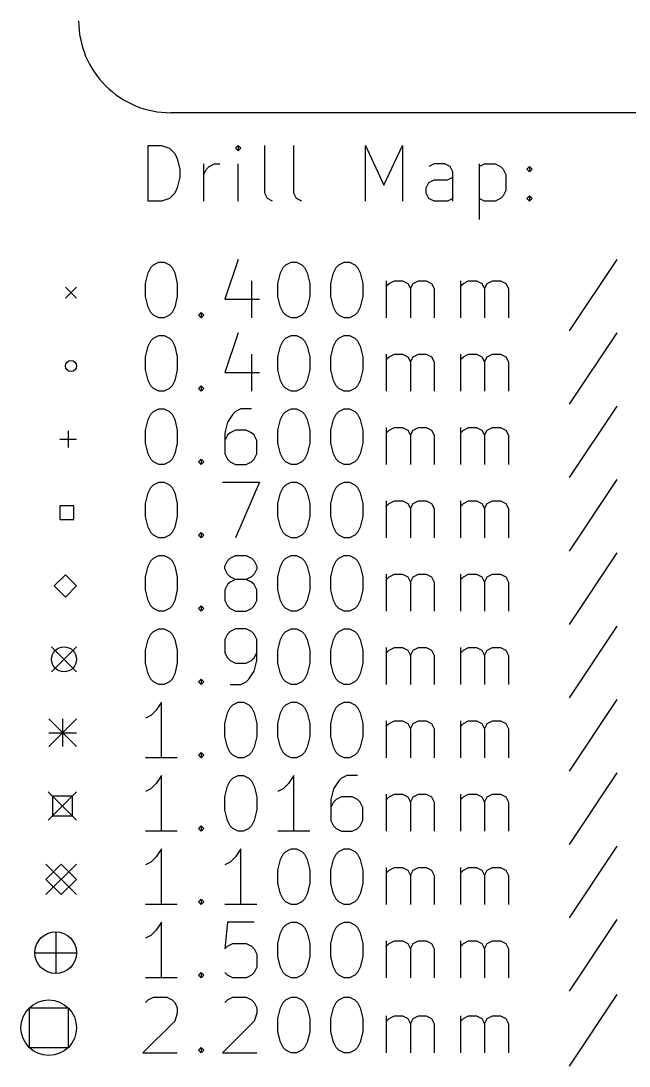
# Model space of a CAD drawing. Extents: x 35 to 385, y -237 to -55.
# Drawn here: x 35.07 to 56.94, y -236.25 to -198.63 of the extents above; entities that cross this region are included whole.
import ezdxf

# ---------------------------------------------------------------- set-up
doc = ezdxf.new("R2010")
doc.units = 0
doc.layers.add('BLACK', color=7, linetype='CONTINUOUS')

msp = doc.modelspace()

# ---------------------------------------------------------------- linework, layer by layer
at = {"layer": 'BLACK', "linetype": 'CONTINUOUS'}
for p, q in [((381.506, -201.93), (40.4576, -201.93)), ((39.6487, -205.11), (39.6487, -203.11)), ((39.6487, -203.11), (40.1249, -203.11)), ((40.1249, -203.11), (40.4106, -203.205)), ((42.8868, -203.11), (42.7915, -203.205)), ((42.982, -203.205), (42.8868, -203.11)), ((42.8868, -203.11), (42.8868, -203.3)), ((43.8392, -204.824), (43.8392, -203.11)), ((44.8868, -204.824), (44.8868, -203.11)), ((47.4582, -205.11), (47.4582, -203.11)), ((47.4582, -203.11), (48.1249, -204.538)), ((48.1249, -204.538), (48.7915, -203.11)), ((48.7915, -203.11), (48.7915, -205.11)), ((40.4106, -203.205), (40.6011, -203.395)), ((40.6011, -203.395), (40.6963, -203.586)), ((42.7915, -203.205), (42.8868, -203.3)), ((42.8868, -203.3), (42.982, -203.205)), ((40.6963, -203.586), (40.7915, -203.967)), ((41.6487, -205.11), (41.6487, -203.776)), ((41.7439, -203.967), (41.8392, -203.872)), ((41.8392, -203.872), (42.0296, -203.776)), ((42.0296, -203.776), (42.2201, -203.776)), ((42.8868, -205.11), (42.8868, -203.776)), ((49.9344, -203.776), (49.7439, -203.872)), ((50.3154, -203.776), (49.9344, -203.776)), ((50.5058, -203.872), (50.3154, -203.776)), ((50.6011, -204.062), (50.5058, -203.872)), ((51.5535, -203.776), (51.5535, -205.776)), ((51.5535, -203.872), (51.7439, -203.776)), ((51.7439, -203.776), (52.1249, -203.776)), ((52.1249, -203.776), (52.3154, -203.872)), ((52.3154, -203.872), (52.4106, -203.967)), ((53.2677, -203.967), (53.363, -203.872)), ((53.363, -203.872), (53.4582, -203.967)), ((53.363, -203.872), (53.363, -204.062)), ((40.7915, -204.253), (40.6963, -204.634)), ((40.7915, -203.967), (40.7915, -204.253)), ((41.6487, -204.157), (41.7439, -203.967)), ((50.4106, -204.348), (50.6011, -204.253)), ((50.6011, -205.11), (50.6011, -204.062)), ((52.4106, -203.967), (52.5058, -204.157)), ((52.5058, -204.157), (52.5058, -204.729)), ((53.363, -204.062), (53.2677, -203.967)), ((53.4582, -203.967), (53.363, -204.062)), ((40.6963, -204.634), (40.6011, -204.824)), ((49.6487, -204.634), (49.7439, -204.443)), ((49.6487, -204.824), (49.6487, -204.634)), ((49.7439, -204.443), (49.9344, -204.348)), ((49.9344, -204.348), (50.4106, -204.348)), ((40.4106, -205.015), (40.1249, -205.11)), ((40.6011, -204.824), (40.4106, -205.015)), ((43.9344, -205.015), (43.8392, -204.824)), ((44.1249, -205.11), (43.9344, -205.015)), ((44.982, -205.015), (44.8868, -204.824)), ((45.1725, -205.11), (44.982, -205.015)), ((49.7439, -205.015), (49.6487, -204.824)), ((49.9344, -205.11), (49.7439, -205.015)), ((50.6011, -205.015), (50.4106, -205.11)), ((51.7439, -205.11), (51.5535, -205.015)), ((52.3154, -205.015), (52.1249, -205.11)), ((52.4106, -204.919), (52.3154, -205.015)), ((52.5058, -204.729), (52.4106, -204.919)), ((53.2677, -205.015), (53.363, -204.919)), ((53.363, -205.11), (53.2677, -205.015)), ((53.363, -204.919), (53.4582, -205.015)), ((53.363, -204.919), (53.363, -205.11)), ((53.4582, -205.015), (53.363, -205.11)), ((40.1249, -205.11), (39.6487, -205.11)), ((50.4106, -205.11), (49.9344, -205.11)), ((52.1249, -205.11), (51.7439, -205.11)), ((42.8868, -207.215), (42.4106, -208.643)), ((56.5058, -207.215), (54.7915, -209.786)), ((39.6487, -207.691), (39.7439, -207.5)), ((39.7439, -207.5), (39.8392, -207.405)), ((39.8392, -207.405), (40.0296, -207.31)), ((40.0296, -207.31), (40.2201, -207.31)), ((40.2201, -207.31), (40.4106, -207.405)), ((40.4106, -207.405), (40.5058, -207.5)), ((40.5058, -207.5), (40.6011, -207.691)), ((44.4106, -207.691), (44.5058, -207.5)), ((44.5058, -207.5), (44.6011, -207.405)), ((44.6011, -207.405), (44.7915, -207.31)), ((44.7915, -207.31), (44.982, -207.31)), ((44.982, -207.31), (45.1725, -207.405)), ((45.1725, -207.405), (45.2677, -207.5)), ((45.2677, -207.5), (45.363, -207.691)), ((46.3154, -207.691), (46.4106, -207.5)), ((46.4106, -207.5), (46.5058, -207.405)), ((46.5058, -207.405), (46.6963, -207.31)), ((46.6963, -207.31), (46.8868, -207.31)), ((46.8868, -207.31), (47.0773, -207.405)), ((47.0773, -207.405), (47.1725, -207.5)), ((47.1725, -207.5), (47.2677, -207.691)), ((39.5535, -208.072), (39.6487, -207.691)), ((40.6011, -207.691), (40.6963, -208.072)), ((43.363, -207.976), (43.363, -209.31)), ((44.3154, -208.072), (44.4106, -207.691)), ((45.363, -207.691), (45.4582, -208.072)), ((46.2201, -208.072), (46.3154, -207.691)), ((47.2677, -207.691), (47.363, -208.072)), ((48.2201, -209.31), (48.2201, -207.976)), ((48.3154, -208.072), (48.5058, -207.976)), ((48.5058, -207.976), (48.7915, -207.976)), ((48.7915, -207.976), (48.982, -208.072)), ((49.1725, -208.072), (49.363, -207.976)), ((49.363, -207.976), (49.6487, -207.976)), ((49.6487, -207.976), (49.8392, -208.072)), ((50.8868, -209.31), (50.8868, -207.976)), ((50.982, -208.072), (51.1725, -207.976)), ((51.1725, -207.976), (51.4582, -207.976)), ((51.4582, -207.976), (51.6487, -208.072)), ((51.8392, -208.072), (52.0296, -207.976)), ((52.0296, -207.976), (52.3154, -207.976)), ((52.3154, -207.976), (52.5058, -208.072)), ((36.6725, -208.205), (37.0725, -208.605)), ((37.0725, -208.205), (36.6725, -208.605)), ((39.5535, -208.548), (39.5535, -208.072)), ((40.6963, -208.072), (40.6963, -208.548)), ((44.3154, -208.548), (44.3154, -208.072)), ((45.4582, -208.072), (45.4582, -208.548)), ((46.2201, -208.548), (46.2201, -208.072)), ((47.363, -208.072), (47.363, -208.548)), ((48.2201, -208.167), (48.3154, -208.072)), ((48.982, -208.072), (49.0773, -208.262)), ((49.0773, -208.262), (49.1725, -208.072)), ((49.0773, -208.262), (49.0773, -209.31)), ((49.8392, -208.072), (49.9344, -208.262)), ((49.9344, -208.262), (49.9344, -209.31)), ((50.8868, -208.167), (50.982, -208.072)), ((51.6487, -208.072), (51.7439, -208.262)), ((51.7439, -208.262), (51.8392, -208.072)), ((51.7439, -208.262), (51.7439, -209.31)), ((52.5058, -208.072), (52.6011, -208.262)), ((52.6011, -208.262), (52.6011, -209.31)), ((39.6487, -208.929), (39.5535, -208.548)), ((40.6963, -208.548), (40.6011, -208.929)), ((42.4106, -208.643), (43.6487, -208.643)), ((44.4106, -208.929), (44.3154, -208.548)), ((45.4582, -208.548), (45.363, -208.929)), ((46.3154, -208.929), (46.2201, -208.548)), ((47.363, -208.548), (47.2677, -208.929)), ((39.7439, -209.119), (39.6487, -208.929)), ((39.8392, -209.215), (39.7439, -209.119)), ((40.5058, -209.119), (40.4106, -209.215)), ((40.6011, -208.929), (40.5058, -209.119)), ((41.4582, -209.215), (41.5535, -209.119)), ((41.5535, -209.119), (41.6487, -209.215)), ((41.5535, -209.119), (41.5535, -209.31)), ((44.5058, -209.119), (44.4106, -208.929)), ((44.6011, -209.215), (44.5058, -209.119)), ((45.2677, -209.119), (45.1725, -209.215)), ((45.363, -208.929), (45.2677, -209.119)), ((46.4106, -209.119), (46.3154, -208.929)), ((46.5058, -209.215), (46.4106, -209.119)), ((47.1725, -209.119), (47.0773, -209.215)), ((47.2677, -208.929), (47.1725, -209.119)), ((40.0296, -209.31), (39.8392, -209.215)), ((40.2201, -209.31), (40.0296, -209.31)), ((40.4106, -209.215), (40.2201, -209.31)), ((41.5535, -209.31), (41.4582, -209.215)), ((41.6487, -209.215), (41.5535, -209.31)), ((44.7915, -209.31), (44.6011, -209.215)), ((44.982, -209.31), (44.7915, -209.31)), ((45.1725, -209.215), (44.982, -209.31)), ((46.6963, -209.31), (46.5058, -209.215)), ((46.8868, -209.31), (46.6963, -209.31)), ((47.0773, -209.215), (46.8868, -209.31)), ((42.8868, -209.855), (42.4106, -211.283)), ((56.5058, -209.855), (54.7915, -212.426)), ((39.6487, -210.331), (39.7439, -210.14)), ((39.7439, -210.14), (39.8392, -210.045)), ((39.8392, -210.045), (40.0296, -209.95)), ((40.0296, -209.95), (40.2201, -209.95)), ((40.2201, -209.95), (40.4106, -210.045)), ((40.4106, -210.045), (40.5058, -210.14)), ((40.5058, -210.14), (40.6011, -210.331)), ((44.4106, -210.331), (44.5058, -210.14)), ((44.5058, -210.14), (44.6011, -210.045)), ((44.6011, -210.045), (44.7915, -209.95)), ((44.7915, -209.95), (44.982, -209.95)), ((44.982, -209.95), (45.1725, -210.045)), ((45.1725, -210.045), (45.2677, -210.14)), ((45.2677, -210.14), (45.363, -210.331)), ((46.3154, -210.331), (46.4106, -210.14)), ((46.4106, -210.14), (46.5058, -210.045)), ((46.5058, -210.045), (46.6963, -209.95)), ((46.6963, -209.95), (46.8868, -209.95)), ((46.8868, -209.95), (47.0773, -210.045)), ((47.0773, -210.045), (47.1725, -210.14)), ((47.1725, -210.14), (47.2677, -210.331)), ((39.5535, -210.712), (39.6487, -210.331)), ((40.6011, -210.331), (40.6963, -210.712)), ((43.363, -210.616), (43.363, -211.95)), ((44.3154, -210.712), (44.4106, -210.331)), ((45.363, -210.331), (45.4582, -210.712)), ((46.2201, -210.712), (46.3154, -210.331)), ((47.2677, -210.331), (47.363, -210.712)), ((48.2201, -211.95), (48.2201, -210.616)), ((48.3154, -210.712), (48.5058, -210.616)), ((48.5058, -210.616), (48.7915, -210.616)), ((48.7915, -210.616), (48.982, -210.712)), ((49.1725, -210.712), (49.363, -210.616)), ((49.363, -210.616), (49.6487, -210.616)), ((49.6487, -210.616), (49.8392, -210.712)), ((50.8868, -211.95), (50.8868, -210.616)), ((50.982, -210.712), (51.1725, -210.616)), ((51.1725, -210.616), (51.4582, -210.616)), ((51.4582, -210.616), (51.6487, -210.712)), ((51.8392, -210.712), (52.0296, -210.616)), ((52.0296, -210.616), (52.3154, -210.616)), ((52.3154, -210.616), (52.5058, -210.712)), ((39.5535, -211.188), (39.5535, -210.712)), ((40.6963, -210.712), (40.6963, -211.188)), ((44.3154, -211.188), (44.3154, -210.712)), ((45.4582, -210.712), (45.4582, -211.188)), ((46.2201, -211.188), (46.2201, -210.712)), ((47.363, -210.712), (47.363, -211.188)), ((48.2201, -210.807), (48.3154, -210.712)), ((48.982, -210.712), (49.0773, -210.902)), ((49.0773, -210.902), (49.1725, -210.712)), ((49.0773, -210.902), (49.0773, -211.95)), ((49.8392, -210.712), (49.9344, -210.902)), ((49.9344, -210.902), (49.9344, -211.95)), ((50.8868, -210.807), (50.982, -210.712)), ((51.6487, -210.712), (51.7439, -210.902)), ((51.7439, -210.902), (51.8392, -210.712)), ((51.7439, -210.902), (51.7439, -211.95)), ((52.5058, -210.712), (52.6011, -210.902)), ((52.6011, -210.902), (52.6011, -211.95)), ((39.6487, -211.569), (39.5535, -211.188)), ((40.6963, -211.188), (40.6011, -211.569)), ((42.4106, -211.283), (43.6487, -211.283)), ((44.4106, -211.569), (44.3154, -211.188)), ((45.4582, -211.188), (45.363, -211.569)), ((46.3154, -211.569), (46.2201, -211.188)), ((47.363, -211.188), (47.2677, -211.569)), ((39.7439, -211.759), (39.6487, -211.569)), ((39.8392, -211.855), (39.7439, -211.759)), ((40.5058, -211.759), (40.4106, -211.855)), ((40.6011, -211.569), (40.5058, -211.759)), ((41.4582, -211.855), (41.5535, -211.759)), ((41.5535, -211.759), (41.6487, -211.855)), ((41.5535, -211.759), (41.5535, -211.95)), ((44.5058, -211.759), (44.4106, -211.569)), ((44.6011, -211.855), (44.5058, -211.759)), ((45.2677, -211.759), (45.1725, -211.855)), ((45.363, -211.569), (45.2677, -211.759)), ((46.4106, -211.759), (46.3154, -211.569)), ((46.5058, -211.855), (46.4106, -211.759)), ((47.1725, -211.759), (47.0773, -211.855)), ((47.2677, -211.569), (47.1725, -211.759)), ((40.0296, -211.95), (39.8392, -211.855)), ((40.2201, -211.95), (40.0296, -211.95)), ((40.4106, -211.855), (40.2201, -211.95)), ((41.5535, -211.95), (41.4582, -211.855)), ((41.6487, -211.855), (41.5535, -211.95)), ((44.7915, -211.95), (44.6011, -211.855)), ((44.982, -211.95), (44.7915, -211.95)), ((45.1725, -211.855), (44.982, -211.95)), ((46.6963, -211.95), (46.5058, -211.855)), ((46.8868, -211.95), (46.6963, -211.95)), ((47.0773, -211.855), (46.8868, -211.95)), ((56.5058, -212.495), (54.7915, -215.066)), ((39.6487, -212.971), (39.7439, -212.78)), ((39.7439, -212.78), (39.8392, -212.685)), ((39.8392, -212.685), (40.0296, -212.59)), ((40.0296, -212.59), (40.2201, -212.59)), ((40.2201, -212.59), (40.4106, -212.685)), ((40.4106, -212.685), (40.5058, -212.78)), ((40.5058, -212.78), (40.6011, -212.971)), ((42.6963, -212.78), (42.5058, -213.066)), ((42.7915, -212.685), (42.6963, -212.78)), ((42.982, -212.59), (42.7915, -212.685)), ((43.363, -212.59), (42.982, -212.59)), ((44.4106, -212.971), (44.5058, -212.78)), ((44.5058, -212.78), (44.6011, -212.685)), ((44.6011, -212.685), (44.7915, -212.59)), ((44.7915, -212.59), (44.982, -212.59)), ((44.982, -212.59), (45.1725, -212.685)), ((45.1725, -212.685), (45.2677, -212.78)), ((45.2677, -212.78), (45.363, -212.971)), ((46.3154, -212.971), (46.4106, -212.78)), ((46.4106, -212.78), (46.5058, -212.685)), ((46.5058, -212.685), (46.6963, -212.59)), ((46.6963, -212.59), (46.8868, -212.59)), ((46.8868, -212.59), (47.0773, -212.685)), ((47.0773, -212.685), (47.1725, -212.78)), ((47.1725, -212.78), (47.2677, -212.971)), ((39.5535, -213.352), (39.6487, -212.971)), ((40.6011, -212.971), (40.6963, -213.352)), ((42.5058, -213.066), (42.4106, -213.447)), ((44.3154, -213.352), (44.4106, -212.971)), ((45.363, -212.971), (45.4582, -213.352)), ((46.2201, -213.352), (46.3154, -212.971)), ((47.2677, -212.971), (47.363, -213.352)), ((48.2201, -214.59), (48.2201, -213.256)), ((48.3154, -213.352), (48.5058, -213.256)), ((48.5058, -213.256), (48.7915, -213.256)), ((48.7915, -213.256), (48.982, -213.352)), ((49.1725, -213.352), (49.363, -213.256)), ((49.363, -213.256), (49.6487, -213.256)), ((49.6487, -213.256), (49.8392, -213.352)), ((50.8868, -214.59), (50.8868, -213.256)), ((50.982, -213.352), (51.1725, -213.256)), ((51.1725, -213.256), (51.4582, -213.256)), ((51.4582, -213.256), (51.6487, -213.352)), ((51.8392, -213.352), (52.0296, -213.256)), ((52.0296, -213.256), (52.3154, -213.256)), ((52.3154, -213.256), (52.5058, -213.352)), ((36.7725, -213.385), (36.7725, -213.985)), ((39.5535, -213.828), (39.5535, -213.352)), ((40.6963, -213.352), (40.6963, -213.828)), ((42.4106, -213.447), (42.4106, -214.209)), ((42.5058, -213.542), (42.4106, -213.733)), ((42.6011, -213.447), (42.5058, -213.542)), ((42.7915, -213.352), (42.6011, -213.447)), ((43.1725, -213.352), (42.7915, -213.352)), ((43.363, -213.447), (43.1725, -213.352)), ((43.4582, -213.542), (43.363, -213.447)), ((43.5535, -213.733), (43.4582, -213.542)), ((44.3154, -213.828), (44.3154, -213.352)), ((45.4582, -213.352), (45.4582, -213.828)), ((46.2201, -213.828), (46.2201, -213.352)), ((47.363, -213.352), (47.363, -213.828)), ((48.2201, -213.447), (48.3154, -213.352)), ((48.982, -213.352), (49.0773, -213.542)), ((49.0773, -213.542), (49.1725, -213.352)), ((49.0773, -213.542), (49.0773, -214.59)), ((49.8392, -213.352), (49.9344, -213.542)), ((49.9344, -213.542), (49.9344, -214.59)), ((50.8868, -213.447), (50.982, -213.352)), ((51.6487, -213.352), (51.7439, -213.542)), ((51.7439, -213.542), (51.8392, -213.352)), ((51.7439, -213.542), (51.7439, -214.59)), ((52.5058, -213.352), (52.6011, -213.542)), ((52.6011, -213.542), (52.6011, -214.59)), ((36.4725, -213.685), (37.0725, -213.685)), ((39.6487, -214.209), (39.5535, -213.828)), ((40.6963, -213.828), (40.6011, -214.209)), ((43.5535, -214.209), (43.5535, -213.733)), ((44.4106, -214.209), (44.3154, -213.828)), ((45.4582, -213.828), (45.363, -214.209)), ((46.3154, -214.209), (46.2201, -213.828)), ((47.363, -213.828), (47.2677, -214.209)), ((39.7439, -214.399), (39.6487, -214.209)), ((39.8392, -214.495), (39.7439, -214.399)), ((40.5058, -214.399), (40.4106, -214.495)), ((40.6011, -214.209), (40.5058, -214.399)), ((41.4582, -214.495), (41.5535, -214.399)), ((41.5535, -214.399), (41.6487, -214.495)), ((41.5535, -214.399), (41.5535, -214.59)), ((42.4106, -214.209), (42.5058, -214.399)), ((42.5058, -214.399), (42.6011, -214.495)), ((43.363, -214.495), (43.4582, -214.399)), ((43.4582, -214.399), (43.5535, -214.209)), ((44.5058, -214.399), (44.4106, -214.209)), ((44.6011, -214.495), (44.5058, -214.399)), ((45.2677, -214.399), (45.1725, -214.495)), ((45.363, -214.209), (45.2677, -214.399)), ((46.4106, -214.399), (46.3154, -214.209)), ((46.5058, -214.495), (46.4106, -214.399)), ((47.1725, -214.399), (47.0773, -214.495)), ((47.2677, -214.209), (47.1725, -214.399)), ((40.0296, -214.59), (39.8392, -214.495)), ((40.2201, -214.59), (40.0296, -214.59)), ((40.4106, -214.495), (40.2201, -214.59)), ((41.5535, -214.59), (41.4582, -214.495)), ((41.6487, -214.495), (41.5535, -214.59)), ((42.6011, -214.495), (42.7915, -214.59)), ((42.7915, -214.59), (43.1725, -214.59)), ((43.1725, -214.59), (43.363, -214.495)), ((44.7915, -214.59), (44.6011, -214.495)), ((44.982, -214.59), (44.7915, -214.59)), ((45.1725, -214.495), (44.982, -214.59)), ((46.6963, -214.59), (46.5058, -214.495)), ((46.8868, -214.59), (46.6963, -214.59)), ((47.0773, -214.495), (46.8868, -214.59)), ((56.5058, -215.135), (54.7915, -217.706)), ((39.6487, -215.611), (39.7439, -215.42)), ((39.7439, -215.42), (39.8392, -215.325)), ((39.8392, -215.325), (40.0296, -215.23)), ((40.0296, -215.23), (40.2201, -215.23)), ((40.2201, -215.23), (40.4106, -215.325)), ((40.4106, -215.325), (40.5058, -215.42)), ((40.5058, -215.42), (40.6011, -215.611)), ((42.3154, -215.23), (43.6487, -215.23)), ((43.6487, -215.23), (42.7915, -217.23)), ((44.4106, -215.611), (44.5058, -215.42)), ((44.5058, -215.42), (44.6011, -215.325)), ((44.6011, -215.325), (44.7915, -215.23)), ((44.7915, -215.23), (44.982, -215.23)), ((44.982, -215.23), (45.1725, -215.325)), ((45.1725, -215.325), (45.2677, -215.42)), ((45.2677, -215.42), (45.363, -215.611)), ((46.3154, -215.611), (46.4106, -215.42)), ((46.4106, -215.42), (46.5058, -215.325)), ((46.5058, -215.325), (46.6963, -215.23)), ((46.6963, -215.23), (46.8868, -215.23)), ((46.8868, -215.23), (47.0773, -215.325)), ((47.0773, -215.325), (47.1725, -215.42)), ((47.1725, -215.42), (47.2677, -215.611)), ((39.5535, -215.992), (39.6487, -215.611)), ((40.6011, -215.611), (40.6963, -215.992)), ((44.3154, -215.992), (44.4106, -215.611)), ((45.363, -215.611), (45.4582, -215.992)), ((46.2201, -215.992), (46.3154, -215.611)), ((47.2677, -215.611), (47.363, -215.992)), ((48.2201, -217.23), (48.2201, -215.896)), ((48.3154, -215.992), (48.5058, -215.896)), ((48.5058, -215.896), (48.7915, -215.896)), ((48.7915, -215.896), (48.982, -215.992)), ((49.1725, -215.992), (49.363, -215.896)), ((49.363, -215.896), (49.6487, -215.896)), ((49.6487, -215.896), (49.8392, -215.992)), ((50.8868, -217.23), (50.8868, -215.896)), ((50.982, -215.992), (51.1725, -215.896)), ((51.1725, -215.896), (51.4582, -215.896)), ((51.4582, -215.896), (51.6487, -215.992)), ((51.8392, -215.992), (52.0296, -215.896)), ((52.0296, -215.896), (52.3154, -215.896)), ((52.3154, -215.896), (52.5058, -215.992)), ((36.97, -216.078), (36.475, -216.078)), ((36.475, -216.078), (36.475, -216.572)), ((36.97, -216.572), (36.97, -216.078)), ((39.5535, -216.468), (39.5535, -215.992)), ((40.6963, -215.992), (40.6963, -216.468)), ((44.3154, -216.468), (44.3154, -215.992)), ((45.4582, -215.992), (45.4582, -216.468)), ((46.2201, -216.468), (46.2201, -215.992)), ((47.363, -215.992), (47.363, -216.468)), ((48.2201, -216.087), (48.3154, -215.992)), ((48.982, -215.992), (49.0773, -216.182)), ((49.0773, -216.182), (49.1725, -215.992)), ((49.0773, -216.182), (49.0773, -217.23)), ((49.8392, -215.992), (49.9344, -216.182)), ((49.9344, -216.182), (49.9344, -217.23)), ((50.8868, -216.087), (50.982, -215.992)), ((51.6487, -215.992), (51.7439, -216.182)), ((51.7439, -216.182), (51.8392, -215.992)), ((51.7439, -216.182), (51.7439, -217.23)), ((52.5058, -215.992), (52.6011, -216.182)), ((52.6011, -216.182), (52.6011, -217.23)), ((36.475, -216.572), (36.97, -216.572)), ((39.6487, -216.849), (39.5535, -216.468)), ((40.6963, -216.468), (40.6011, -216.849)), ((44.4106, -216.849), (44.3154, -216.468)), ((45.4582, -216.468), (45.363, -216.849)), ((46.3154, -216.849), (46.2201, -216.468)), ((47.363, -216.468), (47.2677, -216.849)), ((39.7439, -217.039), (39.6487, -216.849)), ((39.8392, -217.135), (39.7439, -217.039)), ((40.5058, -217.039), (40.4106, -217.135)), ((40.6011, -216.849), (40.5058, -217.039)), ((41.4582, -217.135), (41.5535, -217.039)), ((41.5535, -217.039), (41.6487, -217.135)), ((41.5535, -217.039), (41.5535, -217.23)), ((44.5058, -217.039), (44.4106, -216.849)), ((44.6011, -217.135), (44.5058, -217.039)), ((45.2677, -217.039), (45.1725, -217.135)), ((45.363, -216.849), (45.2677, -217.039)), ((46.4106, -217.039), (46.3154, -216.849)), ((46.5058, -217.135), (46.4106, -217.039)), ((47.1725, -217.039), (47.0773, -217.135)), ((47.2677, -216.849), (47.1725, -217.039)), ((40.0296, -217.23), (39.8392, -217.135)), ((40.2201, -217.23), (40.0296, -217.23)), ((40.4106, -217.135), (40.2201, -217.23)), ((41.5535, -217.23), (41.4582, -217.135)), ((41.6487, -217.135), (41.5535, -217.23)), ((44.7915, -217.23), (44.6011, -217.135)), ((44.982, -217.23), (44.7915, -217.23)), ((45.1725, -217.135), (44.982, -217.23)), ((46.6963, -217.23), (46.5058, -217.135)), ((46.8868, -217.23), (46.6963, -217.23)), ((47.0773, -217.135), (46.8868, -217.23)), ((56.5058, -217.775), (54.7915, -220.346)), ((39.6487, -218.251), (39.7439, -218.06)), ((39.7439, -218.06), (39.8392, -217.965)), ((39.8392, -217.965), (40.0296, -217.87)), ((40.0296, -217.87), (40.2201, -217.87)), ((40.2201, -217.87), (40.4106, -217.965)), ((40.4106, -217.965), (40.5058, -218.06)), ((40.5058, -218.06), (40.6011, -218.251)), ((42.4106, -218.251), (42.5058, -218.06)), ((42.5058, -218.06), (42.6011, -217.965)), ((42.6011, -217.965), (42.7915, -217.87)), ((42.7915, -217.87), (43.1725, -217.87)), ((43.1725, -217.87), (43.363, -217.965)), ((43.363, -217.965), (43.4582, -218.06)), ((43.4582, -218.06), (43.5535, -218.251)), ((44.4106, -218.251), (44.5058, -218.06)), ((44.5058, -218.06), (44.6011, -217.965)), ((44.6011, -217.965), (44.7915, -217.87)), ((44.7915, -217.87), (44.982, -217.87)), ((44.982, -217.87), (45.1725, -217.965)), ((45.1725, -217.965), (45.2677, -218.06)), ((45.2677, -218.06), (45.363, -218.251)), ((46.3154, -218.251), (46.4106, -218.06)), ((46.4106, -218.06), (46.5058, -217.965)), ((46.5058, -217.965), (46.6963, -217.87)), ((46.6963, -217.87), (46.8868, -217.87)), ((46.8868, -217.87), (47.0773, -217.965)), ((47.0773, -217.965), (47.1725, -218.06)), ((47.1725, -218.06), (47.2677, -218.251)), ((36.6725, -218.565), (36.2725, -218.965)), ((37.0725, -218.965), (36.6725, -218.565)), ((39.5535, -218.632), (39.6487, -218.251)), ((40.6011, -218.251), (40.6963, -218.632)), ((42.4106, -218.346), (42.4106, -218.251)), ((42.5058, -218.536), (42.4106, -218.346)), ((42.6011, -218.632), (42.5058, -218.536)), ((43.4582, -218.536), (43.363, -218.632)), ((43.5535, -218.346), (43.4582, -218.536)), ((43.5535, -218.251), (43.5535, -218.346)), ((44.3154, -218.632), (44.4106, -218.251)), ((45.363, -218.251), (45.4582, -218.632)), ((46.2201, -218.632), (46.3154, -218.251)), ((47.2677, -218.251), (47.363, -218.632)), ((48.2201, -219.87), (48.2201, -218.536)), ((48.3154, -218.632), (48.5058, -218.536)), ((48.5058, -218.536), (48.7915, -218.536)), ((48.7915, -218.536), (48.982, -218.632)), ((49.1725, -218.632), (49.363, -218.536)), ((49.363, -218.536), (49.6487, -218.536)), ((49.6487, -218.536), (49.8392, -218.632)), ((50.8868, -219.87), (50.8868, -218.536)), ((50.982, -218.632), (51.1725, -218.536)), ((51.1725, -218.536), (51.4582, -218.536)), ((51.4582, -218.536), (51.6487, -218.632)), ((51.8392, -218.632), (52.0296, -218.536)), ((52.0296, -218.536), (52.3154, -218.536)), ((52.3154, -218.536), (52.5058, -218.632)), ((39.5535, -219.108), (39.5535, -218.632)), ((40.6963, -218.632), (40.6963, -219.108)), ((42.5058, -218.917), (42.4106, -219.108)), ((42.6011, -218.822), (42.5058, -218.917)), ((42.7915, -218.727), (42.6011, -218.632)), ((42.7915, -218.727), (42.6011, -218.822)), ((43.1725, -218.727), (42.7915, -218.727)), ((43.363, -218.632), (43.1725, -218.727)), ((43.363, -218.822), (43.1725, -218.727)), ((43.4582, -218.917), (43.363, -218.822)), ((43.5535, -219.108), (43.4582, -218.917)), ((44.3154, -219.108), (44.3154, -218.632)), ((45.4582, -218.632), (45.4582, -219.108)), ((46.2201, -219.108), (46.2201, -218.632)), ((47.363, -218.632), (47.363, -219.108)), ((48.2201, -218.727), (48.3154, -218.632)), ((48.982, -218.632), (49.0773, -218.822)), ((49.0773, -218.822), (49.1725, -218.632)), ((49.0773, -218.822), (49.0773, -219.87)), ((49.8392, -218.632), (49.9344, -218.822)), ((49.9344, -218.822), (49.9344, -219.87)), ((50.8868, -218.727), (50.982, -218.632)), ((51.6487, -218.632), (51.7439, -218.822)), ((51.7439, -218.822), (51.8392, -218.632)), ((51.7439, -218.822), (51.7439, -219.87)), ((52.5058, -218.632), (52.6011, -218.822)), ((52.6011, -218.822), (52.6011, -219.87)), ((36.2725, -218.965), (36.6725, -219.365)), ((36.6725, -219.365), (37.0725, -218.965)), ((39.6487, -219.489), (39.5535, -219.108)), ((40.6963, -219.108), (40.6011, -219.489)), ((42.4106, -219.108), (42.4106, -219.489)), ((43.5535, -219.489), (43.5535, -219.108)), ((44.4106, -219.489), (44.3154, -219.108)), ((45.4582, -219.108), (45.363, -219.489)), ((46.3154, -219.489), (46.2201, -219.108)), ((47.363, -219.108), (47.2677, -219.489)), ((39.7439, -219.679), (39.6487, -219.489)), ((39.8392, -219.775), (39.7439, -219.679)), ((40.5058, -219.679), (40.4106, -219.775)), ((40.6011, -219.489), (40.5058, -219.679)), ((41.4582, -219.775), (41.5535, -219.679)), ((41.5535, -219.679), (41.6487, -219.775)), ((41.5535, -219.679), (41.5535, -219.87)), ((42.4106, -219.489), (42.5058, -219.679)), ((42.5058, -219.679), (42.6011, -219.775)), ((43.363, -219.775), (43.4582, -219.679)), ((43.4582, -219.679), (43.5535, -219.489)), ((44.5058, -219.679), (44.4106, -219.489)), ((44.6011, -219.775), (44.5058, -219.679)), ((45.2677, -219.679), (45.1725, -219.775)), ((45.363, -219.489), (45.2677, -219.679)), ((46.4106, -219.679), (46.3154, -219.489)), ((46.5058, -219.775), (46.4106, -219.679)), ((47.1725, -219.679), (47.0773, -219.775)), ((47.2677, -219.489), (47.1725, -219.679)), ((40.0296, -219.87), (39.8392, -219.775)), ((40.2201, -219.87), (40.0296, -219.87)), ((40.4106, -219.775), (40.2201, -219.87)), ((41.5535, -219.87), (41.4582, -219.775)), ((41.6487, -219.775), (41.5535, -219.87)), ((42.6011, -219.775), (42.7915, -219.87)), ((42.7915, -219.87), (43.1725, -219.87)), ((43.1725, -219.87), (43.363, -219.775)), ((44.7915, -219.87), (44.6011, -219.775)), ((44.982, -219.87), (44.7915, -219.87)), ((45.1725, -219.775), (44.982, -219.87)), ((46.6963, -219.87), (46.5058, -219.775)), ((46.8868, -219.87), (46.6963, -219.87)), ((47.0773, -219.775), (46.8868, -219.87)), ((56.5058, -220.415), (54.7915, -222.986)), ((39.6487, -220.891), (39.7439, -220.7)), ((39.7439, -220.7), (39.8392, -220.605)), ((39.8392, -220.605), (40.0296, -220.51)), ((40.0296, -220.51), (40.2201, -220.51)), ((40.2201, -220.51), (40.4106, -220.605)), ((40.4106, -220.605), (40.5058, -220.7)), ((40.5058, -220.7), (40.6011, -220.891)), ((42.5058, -220.7), (42.4106, -220.891)), ((42.6011, -220.605), (42.5058, -220.7)), ((42.7915, -220.51), (42.6011, -220.605)), ((43.1725, -220.51), (42.7915, -220.51)), ((43.363, -220.605), (43.1725, -220.51)), ((43.4582, -220.7), (43.363, -220.605)), ((43.5535, -220.891), (43.4582, -220.7)), ((44.4106, -220.891), (44.5058, -220.7)), ((44.5058, -220.7), (44.6011, -220.605)), ((44.6011, -220.605), (44.7915, -220.51)), ((44.7915, -220.51), (44.982, -220.51)), ((44.982, -220.51), (45.1725, -220.605)), ((45.1725, -220.605), (45.2677, -220.7)), ((45.2677, -220.7), (45.363, -220.891)), ((46.3154, -220.891), (46.4106, -220.7)), ((46.4106, -220.7), (46.5058, -220.605)), ((46.5058, -220.605), (46.6963, -220.51)), ((46.6963, -220.51), (46.8868, -220.51)), ((46.8868, -220.51), (47.0773, -220.605)), ((47.0773, -220.605), (47.1725, -220.7)), ((47.1725, -220.7), (47.2677, -220.891)), ((36.1725, -221.155), (37.0725, -222.055)), ((37.0725, -221.155), (36.1725, -222.055)), ((39.5535, -221.272), (39.6487, -220.891)), ((40.6011, -220.891), (40.6963, -221.272)), ((42.4106, -220.891), (42.4106, -221.367)), ((43.5535, -221.653), (43.5535, -220.891)), ((44.3154, -221.272), (44.4106, -220.891)), ((45.363, -220.891), (45.4582, -221.272)), ((46.2201, -221.272), (46.3154, -220.891)), ((47.2677, -220.891), (47.363, -221.272)), ((48.2201, -222.51), (48.2201, -221.176)), ((48.3154, -221.272), (48.5058, -221.176)), ((48.5058, -221.176), (48.7915, -221.176)), ((48.7915, -221.176), (48.982, -221.272)), ((49.1725, -221.272), (49.363, -221.176)), ((49.363, -221.176), (49.6487, -221.176)), ((49.6487, -221.176), (49.8392, -221.272)), ((50.8868, -222.51), (50.8868, -221.176)), ((50.982, -221.272), (51.1725, -221.176)), ((51.1725, -221.176), (51.4582, -221.176)), ((51.4582, -221.176), (51.6487, -221.272)), ((51.8392, -221.272), (52.0296, -221.176)), ((52.0296, -221.176), (52.3154, -221.176)), ((52.3154, -221.176), (52.5058, -221.272)), ((39.5535, -221.748), (39.5535, -221.272)), ((40.6963, -221.272), (40.6963, -221.748)), ((42.4106, -221.367), (42.5058, -221.557)), ((42.5058, -221.557), (42.6011, -221.653)), ((43.363, -221.653), (43.4582, -221.557)), ((43.4582, -221.557), (43.5535, -221.367)), ((44.3154, -221.748), (44.3154, -221.272)), ((45.4582, -221.272), (45.4582, -221.748)), ((46.2201, -221.748), (46.2201, -221.272)), ((47.363, -221.272), (47.363, -221.748)), ((48.2201, -221.367), (48.3154, -221.272)), ((48.982, -221.272), (49.0773, -221.462)), ((49.0773, -221.462), (49.1725, -221.272)), ((49.0773, -221.462), (49.0773, -222.51)), ((49.8392, -221.272), (49.9344, -221.462)), ((49.9344, -221.462), (49.9344, -222.51)), ((50.8868, -221.367), (50.982, -221.272)), ((51.6487, -221.272), (51.7439, -221.462)), ((51.7439, -221.462), (51.8392, -221.272)), ((51.7439, -221.462), (51.7439, -222.51)), ((52.5058, -221.272), (52.6011, -221.462)), ((52.6011, -221.462), (52.6011, -222.51)), ((39.6487, -222.129), (39.5535, -221.748)), ((40.6963, -221.748), (40.6011, -222.129)), ((42.6011, -221.653), (42.7915, -221.748)), ((42.7915, -221.748), (43.1725, -221.748)), ((43.1725, -221.748), (43.363, -221.653)), ((43.4582, -222.034), (43.5535, -221.653)), ((44.4106, -222.129), (44.3154, -221.748)), ((45.4582, -221.748), (45.363, -222.129)), ((46.3154, -222.129), (46.2201, -221.748)), ((47.363, -221.748), (47.2677, -222.129)), ((39.7439, -222.319), (39.6487, -222.129)), ((39.8392, -222.415), (39.7439, -222.319)), ((40.5058, -222.319), (40.4106, -222.415)), ((40.6011, -222.129), (40.5058, -222.319)), ((41.4582, -222.415), (41.5535, -222.319)), ((41.5535, -222.319), (41.6487, -222.415)), ((41.5535, -222.319), (41.5535, -222.51)), ((43.1725, -222.415), (43.2677, -222.319)), ((43.2677, -222.319), (43.4582, -222.034)), ((44.5058, -222.319), (44.4106, -222.129)), ((44.6011, -222.415), (44.5058, -222.319)), ((45.2677, -222.319), (45.1725, -222.415)), ((45.363, -222.129), (45.2677, -222.319)), ((46.4106, -222.319), (46.3154, -222.129)), ((46.5058, -222.415), (46.4106, -222.319)), ((47.1725, -222.319), (47.0773, -222.415)), ((47.2677, -222.129), (47.1725, -222.319)), ((40.0296, -222.51), (39.8392, -222.415)), ((40.2201, -222.51), (40.0296, -222.51)), ((40.4106, -222.415), (40.2201, -222.51)), ((41.5535, -222.51), (41.4582, -222.415)), ((41.6487, -222.415), (41.5535, -222.51)), ((42.6011, -222.51), (42.982, -222.51)), ((42.982, -222.51), (43.1725, -222.415)), ((44.7915, -222.51), (44.6011, -222.415)), ((44.982, -222.51), (44.7915, -222.51)), ((45.1725, -222.415), (44.982, -222.51)), ((46.6963, -222.51), (46.5058, -222.415)), ((46.8868, -222.51), (46.6963, -222.51)), ((47.0773, -222.415), (46.8868, -222.51)), ((56.5058, -223.055), (54.7915, -225.626)), ((39.9344, -223.435), (39.7439, -223.626)), ((40.1249, -223.15), (39.9344, -223.435)), ((40.1249, -225.15), (40.1249, -223.15)), ((42.5058, -223.531), (42.6011, -223.34)), ((42.6011, -223.34), (42.6963, -223.245)), ((42.6963, -223.245), (42.8868, -223.15)), ((42.8868, -223.15), (43.0773, -223.15)), ((43.0773, -223.15), (43.2677, -223.245)), ((43.2677, -223.245), (43.363, -223.34)), ((43.363, -223.34), (43.4582, -223.531)), ((44.4106, -223.531), (44.5058, -223.34)), ((44.5058, -223.34), (44.6011, -223.245)), ((44.6011, -223.245), (44.7915, -223.15)), ((44.7915, -223.15), (44.982, -223.15)), ((44.982, -223.15), (45.1725, -223.245)), ((45.1725, -223.245), (45.2677, -223.34)), ((45.2677, -223.34), (45.363, -223.531)), ((46.3154, -223.531), (46.4106, -223.34)), ((46.4106, -223.34), (46.5058, -223.245)), ((46.5058, -223.245), (46.6963, -223.15)), ((46.6963, -223.15), (46.8868, -223.15)), ((46.8868, -223.15), (47.0773, -223.245)), ((47.0773, -223.245), (47.1725, -223.34)), ((47.1725, -223.34), (47.2677, -223.531)), ((36.0725, -223.745), (37.0725, -224.745)), ((37.0725, -223.745), (36.0725, -224.745)), ((36.5725, -223.745), (36.5725, -224.745)), ((39.7439, -223.626), (39.5535, -223.721)), ((42.4106, -223.912), (42.5058, -223.531)), ((43.4582, -223.531), (43.5535, -223.912)), ((44.3154, -223.912), (44.4106, -223.531)), ((45.363, -223.531), (45.4582, -223.912)), ((46.2201, -223.912), (46.3154, -223.531)), ((47.2677, -223.531), (47.363, -223.912)), ((48.2201, -225.15), (48.2201, -223.816)), ((48.3154, -223.912), (48.5058, -223.816)), ((48.5058, -223.816), (48.7915, -223.816)), ((48.7915, -223.816), (48.982, -223.912)), ((49.1725, -223.912), (49.363, -223.816)), ((49.363, -223.816), (49.6487, -223.816)), ((49.6487, -223.816), (49.8392, -223.912)), ((50.8868, -225.15), (50.8868, -223.816)), ((50.982, -223.912), (51.1725, -223.816)), ((51.1725, -223.816), (51.4582, -223.816)), ((51.4582, -223.816), (51.6487, -223.912)), ((51.8392, -223.912), (52.0296, -223.816)), ((52.0296, -223.816), (52.3154, -223.816)), ((52.3154, -223.816), (52.5058, -223.912)), ((42.4106, -224.388), (42.4106, -223.912)), ((43.5535, -223.912), (43.5535, -224.388)), ((44.3154, -224.388), (44.3154, -223.912)), ((45.4582, -223.912), (45.4582, -224.388)), ((46.2201, -224.388), (46.2201, -223.912)), ((47.363, -223.912), (47.363, -224.388)), ((48.2201, -224.007), (48.3154, -223.912)), ((48.982, -223.912), (49.0773, -224.102)), ((49.0773, -224.102), (49.1725, -223.912)), ((49.0773, -224.102), (49.0773, -225.15)), ((49.8392, -223.912), (49.9344, -224.102)), ((49.9344, -224.102), (49.9344, -225.15)), ((50.8868, -224.007), (50.982, -223.912)), ((51.6487, -223.912), (51.7439, -224.102)), ((51.7439, -224.102), (51.8392, -223.912)), ((51.7439, -224.102), (51.7439, -225.15)), ((52.5058, -223.912), (52.6011, -224.102)), ((52.6011, -224.102), (52.6011, -225.15)), ((36.0725, -224.245), (37.0725, -224.245)), ((42.5058, -224.769), (42.4106, -224.388)), ((43.5535, -224.388), (43.4582, -224.769)), ((44.4106, -224.769), (44.3154, -224.388)), ((45.4582, -224.388), (45.363, -224.769)), ((46.3154, -224.769), (46.2201, -224.388)), ((47.363, -224.388), (47.2677, -224.769)), ((41.4582, -225.055), (41.5535, -224.959)), ((41.5535, -224.959), (41.6487, -225.055)), ((41.5535, -224.959), (41.5535, -225.15)), ((42.6011, -224.959), (42.5058, -224.769)), ((42.6963, -225.055), (42.6011, -224.959)), ((43.363, -224.959), (43.2677, -225.055)), ((43.4582, -224.769), (43.363, -224.959)), ((44.5058, -224.959), (44.4106, -224.769)), ((44.6011, -225.055), (44.5058, -224.959)), ((45.2677, -224.959), (45.1725, -225.055)), ((45.363, -224.769), (45.2677, -224.959)), ((46.4106, -224.959), (46.3154, -224.769)), ((46.5058, -225.055), (46.4106, -224.959)), ((47.1725, -224.959), (47.0773, -225.055)), ((47.2677, -224.769), (47.1725, -224.959)), ((40.6963, -225.15), (39.5535, -225.15)), ((41.5535, -225.15), (41.4582, -225.055)), ((41.6487, -225.055), (41.5535, -225.15)), ((42.8868, -225.15), (42.6963, -225.055)), ((43.0773, -225.15), (42.8868, -225.15)), ((43.2677, -225.055), (43.0773, -225.15)), ((44.7915, -225.15), (44.6011, -225.055)), ((44.982, -225.15), (44.7915, -225.15)), ((45.1725, -225.055), (44.982, -225.15)), ((46.6963, -225.15), (46.5058, -225.055)), ((46.8868, -225.15), (46.6963, -225.15)), ((47.0773, -225.055), (46.8868, -225.15)), ((56.5058, -225.695), (54.7915, -228.266)), ((39.9344, -226.075), (39.7439, -226.266)), ((40.1249, -225.79), (39.9344, -226.075)), ((40.1249, -227.79), (40.1249, -225.79)), ((42.5058, -226.171), (42.6011, -225.98)), ((42.6011, -225.98), (42.6963, -225.885)), ((42.6963, -225.885), (42.8868, -225.79)), ((42.8868, -225.79), (43.0773, -225.79)), ((43.0773, -225.79), (43.2677, -225.885)), ((43.2677, -225.885), (43.363, -225.98)), ((43.363, -225.98), (43.4582, -226.171)), ((44.6963, -226.075), (44.5058, -226.266)), ((44.8868, -225.79), (44.6963, -226.075)), ((44.8868, -227.79), (44.8868, -225.79)), ((46.5058, -225.98), (46.3154, -226.266)), ((46.6011, -225.885), (46.5058, -225.98)), ((46.7915, -225.79), (46.6011, -225.885)), ((47.1725, -225.79), (46.7915, -225.79)), ((36.0565, -226.377), (37.0725, -227.393)), ((37.0725, -226.377), (36.0565, -227.393)), ((39.7439, -226.266), (39.5535, -226.361)), ((42.4106, -226.552), (42.5058, -226.171)), ((43.4582, -226.171), (43.5535, -226.552)), ((44.5058, -226.266), (44.3154, -226.361)), ((46.3154, -226.266), (46.2201, -226.647)), ((48.2201, -227.79), (48.2201, -226.456)), ((48.3154, -226.552), (48.5058, -226.456)), ((48.5058, -226.456), (48.7915, -226.456)), ((48.7915, -226.456), (48.982, -226.552)), ((49.1725, -226.552), (49.363, -226.456)), ((49.363, -226.456), (49.6487, -226.456)), ((49.6487, -226.456), (49.8392, -226.552)), ((50.8868, -227.79), (50.8868, -226.456)), ((50.982, -226.552), (51.1725, -226.456)), ((51.1725, -226.456), (51.4582, -226.456)), ((51.4582, -226.456), (51.6487, -226.552)), ((51.8392, -226.552), (52.0296, -226.456)), ((52.0296, -226.456), (52.3154, -226.456)), ((52.3154, -226.456), (52.5058, -226.552)), ((36.9237, -226.526), (36.2053, -226.526)), ((36.2053, -226.526), (36.2053, -227.244)), ((36.9237, -227.244), (36.9237, -226.526)), ((42.4106, -227.028), (42.4106, -226.552)), ((43.5535, -226.552), (43.5535, -227.028)), ((46.2201, -226.647), (46.2201, -227.409)), ((46.3154, -226.742), (46.2201, -226.933)), ((46.4106, -226.647), (46.3154, -226.742)), ((46.6011, -226.552), (46.4106, -226.647)), ((46.982, -226.552), (46.6011, -226.552)), ((47.1725, -226.647), (46.982, -226.552)), ((47.2677, -226.742), (47.1725, -226.647)), ((47.363, -226.933), (47.2677, -226.742)), ((48.2201, -226.647), (48.3154, -226.552)), ((48.982, -226.552), (49.0773, -226.742)), ((49.0773, -226.742), (49.1725, -226.552)), ((49.0773, -226.742), (49.0773, -227.79)), ((49.8392, -226.552), (49.9344, -226.742)), ((49.9344, -226.742), (49.9344, -227.79)), ((50.8868, -226.647), (50.982, -226.552)), ((51.6487, -226.552), (51.7439, -226.742)), ((51.7439, -226.742), (51.8392, -226.552)), ((51.7439, -226.742), (51.7439, -227.79)), ((52.5058, -226.552), (52.6011, -226.742)), ((52.6011, -226.742), (52.6011, -227.79)), ((42.5058, -227.409), (42.4106, -227.028)), ((43.5535, -227.028), (43.4582, -227.409)), ((47.363, -227.409), (47.363, -226.933)), ((36.2053, -227.244), (36.9237, -227.244)), ((41.4582, -227.695), (41.5535, -227.599)), ((41.5535, -227.599), (41.6487, -227.695)), ((41.5535, -227.599), (41.5535, -227.79)), ((42.6011, -227.599), (42.5058, -227.409)), ((42.6963, -227.695), (42.6011, -227.599)), ((43.363, -227.599), (43.2677, -227.695)), ((43.4582, -227.409), (43.363, -227.599)), ((46.2201, -227.409), (46.3154, -227.599)), ((46.3154, -227.599), (46.4106, -227.695)), ((47.1725, -227.695), (47.2677, -227.599)), ((47.2677, -227.599), (47.363, -227.409)), ((40.6963, -227.79), (39.5535, -227.79)), ((41.5535, -227.79), (41.4582, -227.695)), ((41.6487, -227.695), (41.5535, -227.79)), ((42.8868, -227.79), (42.6963, -227.695)), ((43.0773, -227.79), (42.8868, -227.79)), ((43.2677, -227.695), (43.0773, -227.79)), ((45.4582, -227.79), (44.3154, -227.79)), ((46.4106, -227.695), (46.6011, -227.79)), ((46.6011, -227.79), (46.982, -227.79)), ((46.982, -227.79), (47.1725, -227.695)), ((56.5058, -228.335), (54.7915, -230.906)), ((39.9344, -228.715), (39.7439, -228.906)), ((40.1249, -228.43), (39.9344, -228.715)), ((40.1249, -230.43), (40.1249, -228.43)), ((42.7915, -228.715), (42.6011, -228.906)), ((42.982, -228.43), (42.7915, -228.715)), ((42.982, -230.43), (42.982, -228.43)), ((44.4106, -228.811), (44.5058, -228.62)), ((44.5058, -228.62), (44.6011, -228.525)), ((44.6011, -228.525), (44.7915, -228.43)), ((44.7915, -228.43), (44.982, -228.43)), ((44.982, -228.43), (45.1725, -228.525)), ((45.1725, -228.525), (45.2677, -228.62)), ((45.2677, -228.62), (45.363, -228.811)), ((46.3154, -228.811), (46.4106, -228.62)), ((46.4106, -228.62), (46.5058, -228.525)), ((46.5058, -228.525), (46.6963, -228.43)), ((46.6963, -228.43), (46.8868, -228.43)), ((46.8868, -228.43), (47.0773, -228.525)), ((47.0773, -228.525), (47.1725, -228.62)), ((47.1725, -228.62), (47.2677, -228.811)), ((35.9725, -228.975), (37.0725, -230.075)), ((37.0725, -228.975), (35.9725, -230.075)), ((36.5225, -228.975), (35.9725, -229.525)), ((37.0725, -229.525), (36.5225, -228.975)), ((39.7439, -228.906), (39.5535, -229.001)), ((42.6011, -228.906), (42.4106, -229.001)), ((44.3154, -229.192), (44.4106, -228.811)), ((45.363, -228.811), (45.4582, -229.192)), ((46.2201, -229.192), (46.3154, -228.811)), ((47.2677, -228.811), (47.363, -229.192)), ((48.2201, -230.43), (48.2201, -229.096)), ((48.3154, -229.192), (48.5058, -229.096)), ((48.5058, -229.096), (48.7915, -229.096)), ((48.7915, -229.096), (48.982, -229.192)), ((49.1725, -229.192), (49.363, -229.096)), ((49.363, -229.096), (49.6487, -229.096)), ((49.6487, -229.096), (49.8392, -229.192)), ((50.8868, -230.43), (50.8868, -229.096)), ((50.982, -229.192), (51.1725, -229.096)), ((51.1725, -229.096), (51.4582, -229.096)), ((51.4582, -229.096), (51.6487, -229.192)), ((51.8392, -229.192), (52.0296, -229.096)), ((52.0296, -229.096), (52.3154, -229.096)), ((52.3154, -229.096), (52.5058, -229.192)), ((44.3154, -229.668), (44.3154, -229.192)), ((45.4582, -229.192), (45.4582, -229.668)), ((46.2201, -229.668), (46.2201, -229.192)), ((47.363, -229.192), (47.363, -229.668)), ((48.2201, -229.287), (48.3154, -229.192)), ((48.982, -229.192), (49.0773, -229.382)), ((49.0773, -229.382), (49.1725, -229.192)), ((49.0773, -229.382), (49.0773, -230.43)), ((49.8392, -229.192), (49.9344, -229.382)), ((49.9344, -229.382), (49.9344, -230.43)), ((50.8868, -229.287), (50.982, -229.192)), ((51.6487, -229.192), (51.7439, -229.382)), ((51.7439, -229.382), (51.8392, -229.192)), ((51.7439, -229.382), (51.7439, -230.43)), ((52.5058, -229.192), (52.6011, -229.382)), ((52.6011, -229.382), (52.6011, -230.43)), ((35.9725, -229.525), (36.5225, -230.075)), ((36.5225, -230.075), (37.0725, -229.525)), ((44.4106, -230.049), (44.3154, -229.668)), ((45.4582, -229.668), (45.363, -230.049)), ((46.3154, -230.049), (46.2201, -229.668)), ((47.363, -229.668), (47.2677, -230.049)), ((44.5058, -230.239), (44.4106, -230.049)), ((45.363, -230.049), (45.2677, -230.239)), ((46.4106, -230.239), (46.3154, -230.049)), ((47.2677, -230.049), (47.1725, -230.239)), ((40.6963, -230.43), (39.5535, -230.43)), ((41.4582, -230.335), (41.5535, -230.239)), ((41.5535, -230.43), (41.4582, -230.335)), ((41.5535, -230.239), (41.6487, -230.335)), ((41.5535, -230.239), (41.5535, -230.43)), ((41.6487, -230.335), (41.5535, -230.43)), ((43.5535, -230.43), (42.4106, -230.43)), ((44.6011, -230.335), (44.5058, -230.239)), ((44.7915, -230.43), (44.6011, -230.335)), ((44.982, -230.43), (44.7915, -230.43)), ((45.1725, -230.335), (44.982, -230.43)), ((45.2677, -230.239), (45.1725, -230.335)), ((46.5058, -230.335), (46.4106, -230.239)), ((46.6963, -230.43), (46.5058, -230.335)), ((46.8868, -230.43), (46.6963, -230.43)), ((47.0773, -230.335), (46.8868, -230.43)), ((47.1725, -230.239), (47.0773, -230.335)), ((56.5058, -230.975), (54.7915, -233.546)), ((39.9344, -231.355), (39.7439, -231.546)), ((40.1249, -231.07), (39.9344, -231.355)), ((40.1249, -233.07), (40.1249, -231.07)), ((42.5058, -231.07), (42.4106, -232.022)), ((43.4582, -231.07), (42.5058, -231.07)), ((44.4106, -231.451), (44.5058, -231.26)), ((44.5058, -231.26), (44.6011, -231.165)), ((44.6011, -231.165), (44.7915, -231.07)), ((44.7915, -231.07), (44.982, -231.07)), ((44.982, -231.07), (45.1725, -231.165)), ((45.1725, -231.165), (45.2677, -231.26)), ((45.2677, -231.26), (45.363, -231.451)), ((46.3154, -231.451), (46.4106, -231.26)), ((46.4106, -231.26), (46.5058, -231.165)), ((46.5058, -231.165), (46.6963, -231.07)), ((46.6963, -231.07), (46.8868, -231.07)), ((46.8868, -231.07), (47.0773, -231.165)), ((47.0773, -231.165), (47.1725, -231.26)), ((47.1725, -231.26), (47.2677, -231.451)), ((36.3225, -231.415), (36.3225, -232.915)), ((39.7439, -231.546), (39.5535, -231.641)), ((44.3154, -231.832), (44.4106, -231.451)), ((45.363, -231.451), (45.4582, -231.832)), ((46.2201, -231.832), (46.3154, -231.451)), ((47.2677, -231.451), (47.363, -231.832)), ((48.2201, -233.07), (48.2201, -231.736)), ((48.3154, -231.832), (48.5058, -231.736)), ((48.5058, -231.736), (48.7915, -231.736)), ((48.7915, -231.736), (48.982, -231.832)), ((49.1725, -231.832), (49.363, -231.736)), ((49.363, -231.736), (49.6487, -231.736)), ((49.6487, -231.736), (49.8392, -231.832)), ((50.8868, -233.07), (50.8868, -231.736)), ((50.982, -231.832), (51.1725, -231.736)), ((51.1725, -231.736), (51.4582, -231.736)), ((51.4582, -231.736), (51.6487, -231.832)), ((51.8392, -231.832), (52.0296, -231.736)), ((52.0296, -231.736), (52.3154, -231.736)), ((52.3154, -231.736), (52.5058, -231.832)), ((42.4106, -232.022), (42.5058, -231.927)), ((42.5058, -231.927), (42.6963, -231.832)), ((42.6963, -231.832), (43.1725, -231.832)), ((43.1725, -231.832), (43.363, -231.927)), ((43.363, -231.927), (43.4582, -232.022)), ((43.4582, -232.022), (43.5535, -232.213)), ((44.3154, -232.308), (44.3154, -231.832)), ((45.4582, -231.832), (45.4582, -232.308)), ((46.2201, -232.308), (46.2201, -231.832)), ((47.363, -231.832), (47.363, -232.308)), ((48.2201, -231.927), (48.3154, -231.832)), ((48.982, -231.832), (49.0773, -232.022)), ((49.0773, -232.022), (49.1725, -231.832)), ((49.0773, -232.022), (49.0773, -233.07)), ((49.8392, -231.832), (49.9344, -232.022)), ((49.9344, -232.022), (49.9344, -233.07)), ((50.8868, -231.927), (50.982, -231.832)), ((51.6487, -231.832), (51.7439, -232.022)), ((51.7439, -232.022), (51.8392, -231.832)), ((51.7439, -232.022), (51.7439, -233.07)), ((52.5058, -231.832), (52.6011, -232.022)), ((52.6011, -232.022), (52.6011, -233.07)), ((35.5725, -232.165), (37.0725, -232.165)), ((43.5535, -232.213), (43.5535, -232.689)), ((44.4106, -232.689), (44.3154, -232.308)), ((45.4582, -232.308), (45.363, -232.689)), ((46.3154, -232.689), (46.2201, -232.308)), ((47.363, -232.308), (47.2677, -232.689)), ((43.5535, -232.689), (43.4582, -232.879)), ((44.5058, -232.879), (44.4106, -232.689)), ((45.363, -232.689), (45.2677, -232.879)), ((46.4106, -232.879), (46.3154, -232.689)), ((47.2677, -232.689), (47.1725, -232.879)), ((40.6963, -233.07), (39.5535, -233.07)), ((41.4582, -232.975), (41.5535, -232.879)), ((41.5535, -233.07), (41.4582, -232.975)), ((41.5535, -232.879), (41.6487, -232.975)), ((41.5535, -232.879), (41.5535, -233.07)), ((41.6487, -232.975), (41.5535, -233.07)), ((42.5058, -232.975), (42.4106, -232.879)), ((42.6963, -233.07), (42.5058, -232.975)), ((43.1725, -233.07), (42.6963, -233.07)), ((43.363, -232.975), (43.1725, -233.07)), ((43.4582, -232.879), (43.363, -232.975)), ((44.6011, -232.975), (44.5058, -232.879)), ((44.7915, -233.07), (44.6011, -232.975)), ((44.982, -233.07), (44.7915, -233.07)), ((45.1725, -232.975), (44.982, -233.07)), ((45.2677, -232.879), (45.1725, -232.975)), ((46.5058, -232.975), (46.4106, -232.879)), ((46.6963, -233.07), (46.5058, -232.975)), ((46.8868, -233.07), (46.6963, -233.07)), ((47.0773, -232.975), (46.8868, -233.07)), ((47.1725, -232.879), (47.0773, -232.975)), ((39.5535, -233.96), (39.6487, -233.865)), ((39.6487, -233.865), (39.8392, -233.77)), ((39.8392, -233.77), (40.3154, -233.77)), ((40.3154, -233.77), (40.5058, -233.865)), ((40.5058, -233.865), (40.6011, -233.96)), ((40.6011, -233.96), (40.6963, -234.151)), ((42.4106, -233.96), (42.5058, -233.865)), ((42.5058, -233.865), (42.6963, -233.77)), ((42.6963, -233.77), (43.1725, -233.77)), ((43.1725, -233.77), (43.363, -233.865)), ((43.363, -233.865), (43.4582, -233.96)), ((43.4582, -233.96), (43.5535, -234.151)), ((44.4106, -234.151), (44.5058, -233.96)), ((44.5058, -233.96), (44.6011, -233.865)), ((44.6011, -233.865), (44.7915, -233.77)), ((44.7915, -233.77), (44.982, -233.77)), ((44.982, -233.77), (45.1725, -233.865)), ((45.1725, -233.865), (45.2677, -233.96)), ((45.2677, -233.96), (45.363, -234.151)), ((46.3154, -234.151), (46.4106, -233.96)), ((46.4106, -233.96), (46.5058, -233.865)), ((46.5058, -233.865), (46.6963, -233.77)), ((46.6963, -233.77), (46.8868, -233.77)), ((46.8868, -233.77), (47.0773, -233.865)), ((47.0773, -233.865), (47.1725, -233.96)), ((47.1725, -233.96), (47.2677, -234.151)), ((56.5058, -233.675), (54.7915, -236.246)), ((36.7796, -234.158), (35.3654, -234.158)), ((35.3654, -234.158), (35.3654, -235.572)), ((36.7796, -235.572), (36.7796, -234.158)), ((40.6963, -234.341), (40.6011, -234.627)), ((40.6963, -234.151), (40.6963, -234.341)), ((43.5535, -234.341), (43.4582, -234.627)), ((43.5535, -234.151), (43.5535, -234.341)), ((44.3154, -234.532), (44.4106, -234.151)), ((45.363, -234.151), (45.4582, -234.532)), ((46.2201, -234.532), (46.3154, -234.151)), ((47.2677, -234.151), (47.363, -234.532)), ((40.6011, -234.627), (39.4582, -235.77)), ((43.4582, -234.627), (42.3154, -235.77)), ((44.3154, -235.008), (44.3154, -234.532)), ((45.4582, -234.532), (45.4582, -235.008)), ((46.2201, -235.008), (46.2201, -234.532)), ((47.363, -234.532), (47.363, -235.008)), ((48.2201, -235.77), (48.2201, -234.436)), ((48.2201, -234.627), (48.3154, -234.532)), ((48.3154, -234.532), (48.5058, -234.436)), ((48.5058, -234.436), (48.7915, -234.436)), ((48.7915, -234.436), (48.982, -234.532)), ((48.982, -234.532), (49.0773, -234.722)), ((49.0773, -234.722), (49.1725, -234.532)), ((49.0773, -234.722), (49.0773, -235.77)), ((49.1725, -234.532), (49.363, -234.436)), ((49.363, -234.436), (49.6487, -234.436)), ((49.6487, -234.436), (49.8392, -234.532)), ((49.8392, -234.532), (49.9344, -234.722)), ((49.9344, -234.722), (49.9344, -235.77)), ((50.8868, -235.77), (50.8868, -234.436)), ((50.8868, -234.627), (50.982, -234.532)), ((50.982, -234.532), (51.1725, -234.436)), ((51.1725, -234.436), (51.4582, -234.436)), ((51.4582, -234.436), (51.6487, -234.532)), ((51.6487, -234.532), (51.7439, -234.722)), ((51.7439, -234.722), (51.8392, -234.532)), ((51.7439, -234.722), (51.7439, -235.77)), ((51.8392, -234.532), (52.0296, -234.436)), ((52.0296, -234.436), (52.3154, -234.436)), ((52.3154, -234.436), (52.5058, -234.532)), ((52.5058, -234.532), (52.6011, -234.722)), ((52.6011, -234.722), (52.6011, -235.77)), ((44.4106, -235.389), (44.3154, -235.008)), ((45.4582, -235.008), (45.363, -235.389)), ((46.3154, -235.389), (46.2201, -235.008)), ((47.363, -235.008), (47.2677, -235.389)), ((44.5058, -235.579), (44.4106, -235.389)), ((45.363, -235.389), (45.2677, -235.579)), ((46.4106, -235.579), (46.3154, -235.389)), ((47.2677, -235.389), (47.1725, -235.579)), ((35.3654, -235.572), (36.7796, -235.572)), ((39.4582, -235.77), (40.6963, -235.77)), ((41.4582, -235.675), (41.5535, -235.579)), ((41.5535, -235.77), (41.4582, -235.675)), ((41.5535, -235.579), (41.6487, -235.675)), ((41.5535, -235.579), (41.5535, -235.77)), ((41.6487, -235.675), (41.5535, -235.77)), ((42.3154, -235.77), (43.5535, -235.77)), ((44.6011, -235.675), (44.5058, -235.579)), ((44.7915, -235.77), (44.6011, -235.675)), ((44.982, -235.77), (44.7915, -235.77)), ((45.1725, -235.675), (44.982, -235.77)), ((45.2677, -235.579), (45.1725, -235.675)), ((46.5058, -235.675), (46.4106, -235.579)), ((46.6963, -235.77), (46.5058, -235.675)), ((46.8868, -235.77), (46.6963, -235.77)), ((47.0773, -235.675), (46.8868, -235.77)), ((47.1725, -235.579), (47.0773, -235.675))]:
    msp.add_line(p, q, dxfattribs=at)
at = {"layer": 'BLACK'}
for centre, radius in [((36.8725, -211.045), 0.2), ((36.6225, -221.605), 0.45), ((36.3225, -232.165), 0.75), ((36.0725, -234.865), 1)]:
    msp.add_circle(centre, radius, dxfattribs=at)
msp.add_arc((40.4546, -198.623), 3.3071, -179.948, -89.948, dxfattribs=at)

doc.saveas('drawing.dxf')
